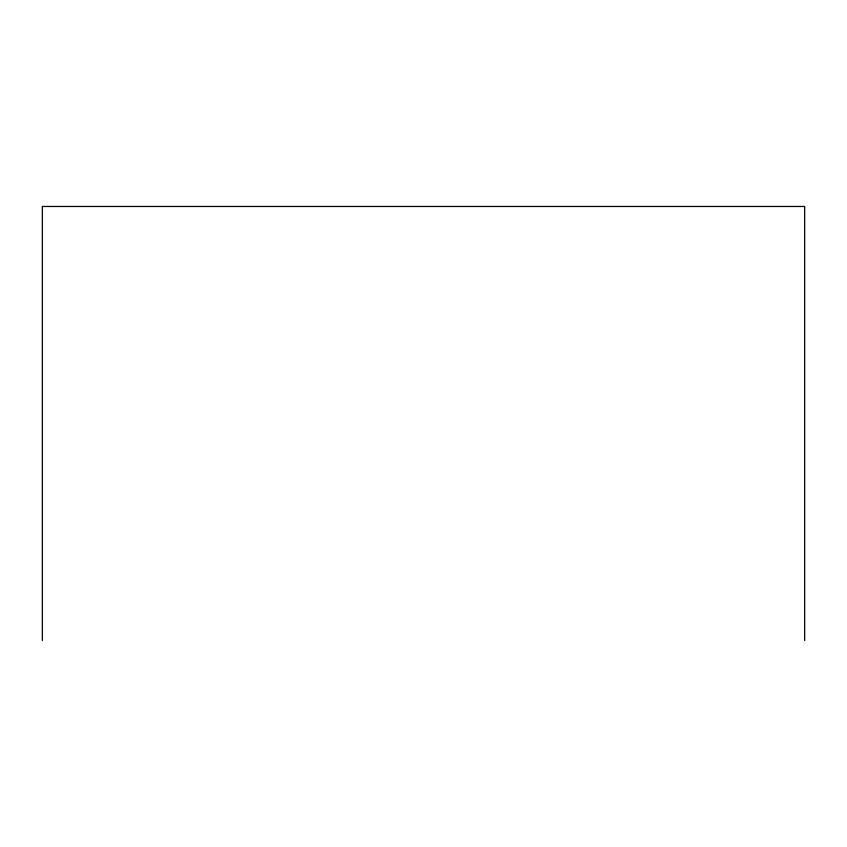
<?xml version="1.0" encoding="UTF-8"?>
<svg xmlns="http://www.w3.org/2000/svg" width="847" height="847" viewBox="0 0 847 847"><rect width="100%" height="100%" fill="white"/><g stroke="black" fill="none" stroke-linecap="round" stroke-linejoin="round"><path stroke-width="1.27" d="M804.65 640.533L804.65 206.467L42.35 206.467L42.35 640.533"/></g></svg>
